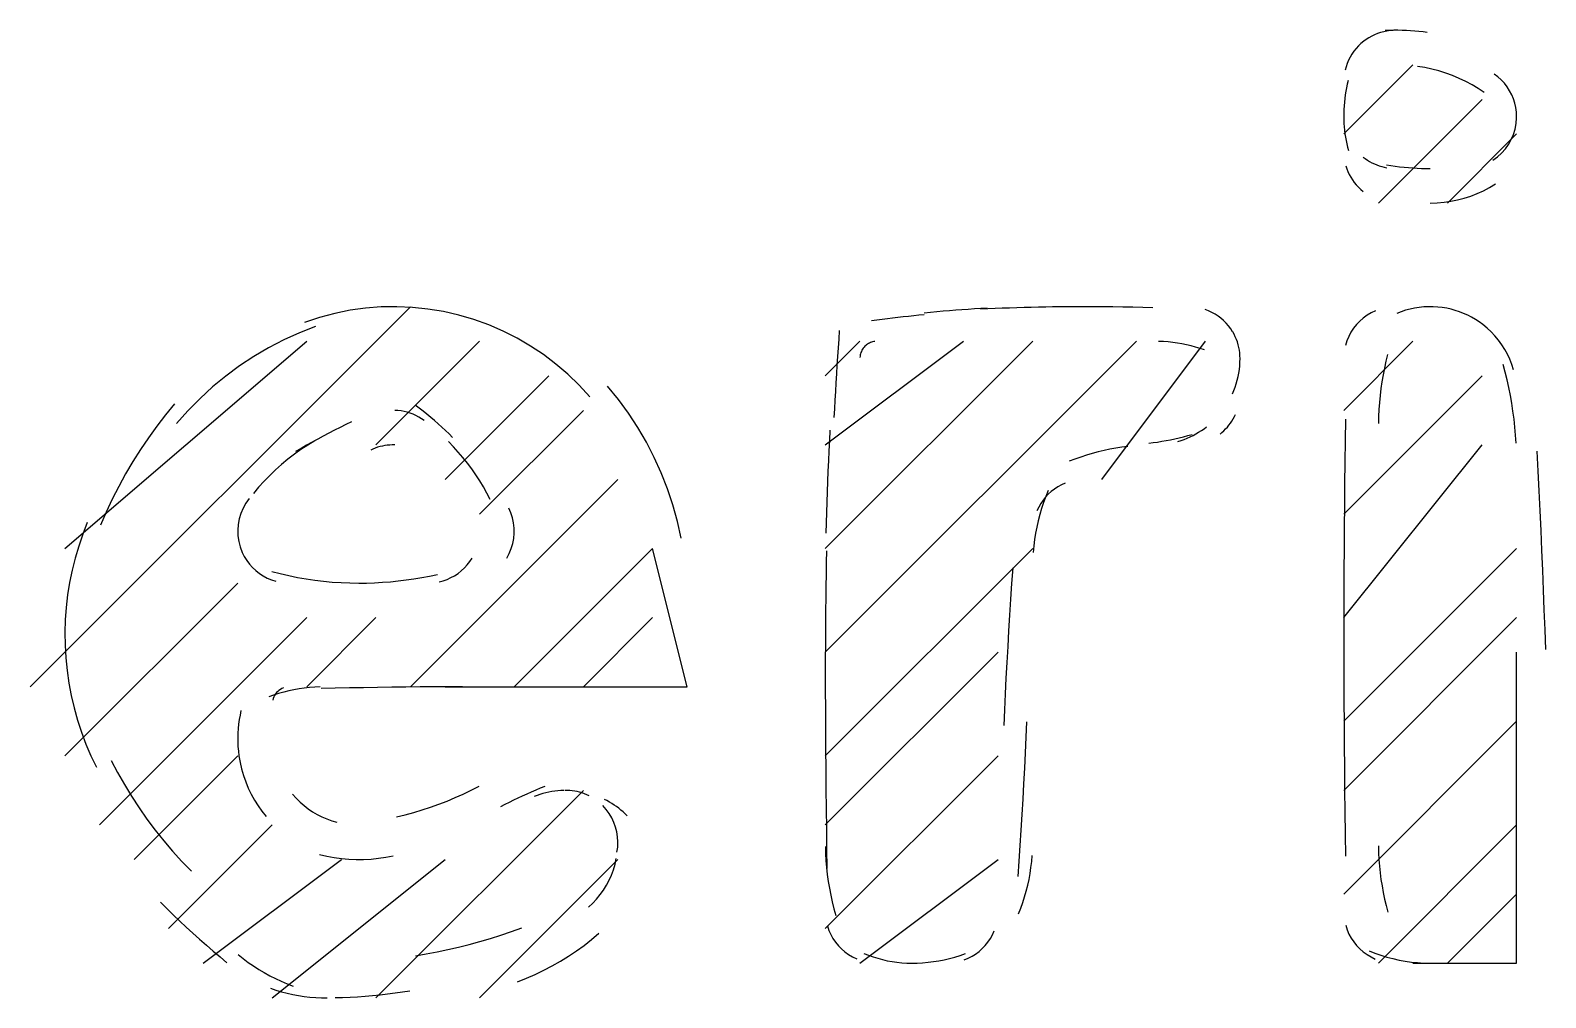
# Model space of a CAD drawing. Header units: millimetres. Extents: x 43 to 1147, y -811 to -31.
# Drawn here: x 798.28 to 803.54, y -788.8 to -785.44 of the extents above; entities that cross this region are included whole.
import ezdxf

# ---------------------------------------------------------------- set-up
doc = ezdxf.new("R2010")
doc.units = ezdxf.units.MM
doc.layers.add('EDITED_LINES', color=4, linetype='Continuous')

msp = doc.modelspace()

# ---------------------------------------------------------------- linework, layer by layer
at = {"layer": 'EDITED_LINES'}
for p, q in [((802.9181, -785.4716), (802.9091, -785.4781)), ((802.9275, -785.4656), (802.9181, -785.4716)), ((802.9372, -785.4602), (802.9275, -785.4656)), ((802.9472, -785.4554), (802.9372, -785.4602)), ((802.9574, -785.4512), (802.9472, -785.4554)), ((802.9679, -785.4477), (802.9574, -785.4512)), ((802.9786, -785.4448), (802.9679, -785.4477)), ((802.9895, -785.4426), (802.9786, -785.4448)), ((802.9987, -785.4403), (802.9841, -785.4408)), ((803.0005, -785.441), (802.9895, -785.4426)), ((803.0133, -785.44), (802.9987, -785.4403)), ((803.0117, -785.4402), (803.0005, -785.441)), ((803.028, -785.44), (803.0133, -785.44)), ((803.0426, -785.4403), (803.028, -785.44)), ((803.0572, -785.4409), (803.0426, -785.4403)), ((803.0718, -785.4417), (803.0572, -785.4409)), ((803.0864, -785.4428), (803.0718, -785.4417)), ((803.101, -785.4442), (803.0864, -785.4428)), ((803.1155, -785.4458), (803.101, -785.4442)), ((803.1301, -785.4478), (803.1155, -785.4458)), ((802.8685, -785.5227), (802.8623, -785.5331)), ((802.8754, -785.5128), (802.8685, -785.5227)), ((802.8829, -785.5033), (802.8754, -785.5128)), ((802.891, -785.4944), (802.8829, -785.5033)), ((802.8998, -785.486), (802.891, -785.4944)), ((802.9091, -785.4781), (802.8998, -785.486)), ((802.84, -785.8), (803.08, -785.56)), ((802.8481, -785.5664), (802.8448, -785.5782)), ((802.8521, -785.555), (802.8481, -785.5664)), ((802.8569, -785.5438), (802.8521, -785.555)), ((802.8623, -785.5331), (802.8569, -785.5438)), ((803.1211, -785.5695), (803.0962, -785.5654)), ((803.1457, -785.5748), (803.1211, -785.5695)), ((803.1699, -785.5812), (803.1457, -785.5748)), ((802.852, -785.627), (802.8495, -785.6394)), ((802.8547, -785.6146), (802.852, -785.627)), ((803.1939, -785.5887), (803.1699, -785.5812)), ((803.2174, -785.5974), (803.1939, -785.5887)), ((803.2405, -785.6071), (803.2174, -785.5974)), ((803.2632, -785.6179), (803.2405, -785.6071)), ((803.2853, -785.6297), (803.2632, -785.6179)), ((803.3069, -785.6425), (803.2853, -785.6297)), ((803.3754, -785.6018), (803.3627, -785.5922)), ((803.387, -785.6125), (803.3754, -785.6018)), ((803.3977, -785.6241), (803.387, -785.6125)), ((803.4073, -785.6365), (803.3977, -785.6241)), ((802.8437, -785.6769), (802.8424, -785.6894)), ((802.8453, -785.6643), (802.8437, -785.6769)), ((802.8473, -785.6518), (802.8453, -785.6643)), ((802.8495, -785.6394), (802.8473, -785.6518)), ((802.96, -786.04), (803.32, -785.68)), ((803.3279, -785.6564), (803.3069, -785.6425)), ((803.4157, -785.6497), (803.4073, -785.6365)), ((803.423, -785.6636), (803.4157, -785.6497)), ((803.429, -785.678), (803.423, -785.6636)), ((803.4338, -785.693), (803.429, -785.678)), ((802.8402, -785.7273), (802.84, -785.74)), ((802.8406, -785.7147), (802.8402, -785.7273)), ((802.8414, -785.702), (802.8406, -785.7147)), ((802.8424, -785.6894), (802.8414, -785.702)), ((803.4372, -785.7085), (803.4338, -785.693)), ((803.4393, -785.7243), (803.4372, -785.7085)), ((803.44, -785.7442), (803.4393, -785.7243)), ((802.84, -785.74), (802.8402, -785.7519)), ((802.8402, -785.7519), (802.8407, -785.7637)), ((802.8407, -785.7637), (802.8415, -785.7756)), ((802.8415, -785.7756), (802.8427, -785.7874)), ((802.8427, -785.7874), (802.8442, -785.7991)), ((803.4292, -785.8015), (803.4348, -785.783)), ((803.4348, -785.783), (803.4384, -785.7638)), ((803.4384, -785.7638), (803.44, -785.7442)), ((802.8442, -785.7991), (802.8461, -785.8108)), ((802.8461, -785.8108), (802.8482, -785.8225)), ((802.8482, -785.8225), (802.8507, -785.8341)), ((802.8507, -785.8341), (802.8535, -785.8456)), ((803.2, -786.04), (803.44, -785.8)), ((803.4009, -785.852), (803.4122, -785.8362)), ((803.4122, -785.8362), (803.4216, -785.8193)), ((803.4216, -785.8193), (803.4292, -785.8015)), ((802.8535, -785.8456), (802.8567, -785.8571)), ((802.9072, -785.8802), (802.9145, -785.8858)), ((802.9145, -785.8858), (802.922, -785.891)), ((802.922, -785.891), (802.9298, -785.8958)), ((803.3573, -785.8914), (803.3734, -785.8798)), ((803.3734, -785.8798), (803.388, -785.8666)), ((803.388, -785.8666), (803.4009, -785.852)), ((802.8471, -785.9102), (802.8505, -785.9207)), ((802.8505, -785.9207), (802.8545, -785.9309)), ((802.8545, -785.9309), (802.8592, -785.9409)), ((802.8592, -785.9409), (802.8644, -785.9505)), ((802.9298, -785.8958), (802.9378, -785.9002)), ((802.9378, -785.9002), (802.9461, -785.9041)), ((802.9461, -785.9041), (802.9545, -785.9077)), ((802.9545, -785.9077), (802.9631, -785.9108)), ((802.9631, -785.9108), (802.9718, -785.9134)), ((802.9718, -785.9134), (802.9807, -785.9157)), ((802.9807, -785.9157), (802.9897, -785.9174)), ((802.9889, -785.9072), (803.0039, -785.9097)), ((803.0039, -785.9097), (803.0189, -785.9118)), ((803.0189, -785.9118), (803.034, -785.9138)), ((803.034, -785.9138), (803.0491, -785.9154)), ((803.0491, -785.9154), (803.0642, -785.9168)), ((803.0642, -785.9168), (803.0793, -785.918)), ((803.0793, -785.918), (803.0944, -785.9189)), ((803.0944, -785.9189), (803.1096, -785.9195)), ((803.1096, -785.9195), (803.1248, -785.9199)), ((803.1248, -785.9199), (803.14, -785.92)), ((802.8644, -785.9505), (802.8702, -785.9598)), ((802.8702, -785.9598), (802.8766, -785.9688)), ((802.8766, -785.9688), (802.8834, -785.9773)), ((802.8834, -785.9773), (802.8908, -785.9854)), ((802.8908, -785.9854), (802.8988, -785.9931)), ((802.8988, -785.9931), (802.9072, -786.0002)), ((803.3033, -786.0069), (803.3251, -785.997)), ((803.3251, -785.997), (803.3463, -785.9858)), ((803.3463, -785.9858), (803.3669, -785.9734)), ((803.14, -786.04), (803.164, -786.0393)), ((803.164, -786.0393), (803.188, -786.0372)), ((803.188, -786.0372), (803.2117, -786.0338)), ((803.2117, -786.0338), (803.2351, -786.0291)), ((803.2351, -786.0291), (803.2583, -786.023)), ((803.2583, -786.023), (803.281, -786.0156)), ((803.281, -786.0156), (803.3033, -786.0069)), ((798.28, -787.72), (799.6, -786.4)), ((799.3901, -786.4126), (799.3367, -786.4232)), ((799.4439, -786.4051), (799.3901, -786.4126)), ((799.498, -786.401), (799.4439, -786.4051)), ((799.5522, -786.4001), (799.498, -786.401)), ((799.6065, -786.4025), (799.5522, -786.4001)), ((799.6606, -786.4081), (799.6065, -786.4025)), ((799.7144, -786.4171), (799.6606, -786.4081)), ((799.7678, -786.4293), (799.7144, -786.4171)), ((801.405, -786.4197), (801.3832, -786.4219)), ((801.4269, -786.4177), (801.405, -786.4197)), ((801.4488, -786.4158), (801.4269, -786.4177)), ((801.4707, -786.414), (801.4488, -786.4158)), ((801.4926, -786.4123), (801.4707, -786.414)), ((801.5145, -786.4107), (801.4926, -786.4123)), ((801.5364, -786.4092), (801.5145, -786.4107)), ((801.5583, -786.4079), (801.5364, -786.4092)), ((801.5802, -786.4066), (801.5583, -786.4079)), ((801.6041, -786.4077), (801.5789, -786.4089)), ((801.6022, -786.4055), (801.5802, -786.4066)), ((801.6292, -786.4066), (801.6041, -786.4077)), ((801.6544, -786.4056), (801.6292, -786.4066)), ((801.6796, -786.4046), (801.6544, -786.4056)), ((801.7048, -786.4038), (801.6796, -786.4046)), ((801.73, -786.403), (801.7048, -786.4038)), ((801.7552, -786.4023), (801.73, -786.403)), ((801.7804, -786.4017), (801.7552, -786.4023)), ((801.8056, -786.4012), (801.7804, -786.4017)), ((801.8307, -786.4008), (801.8056, -786.4012)), ((801.8637, -786.4004), (801.8289, -786.4009)), ((801.8985, -786.4001), (801.8637, -786.4004)), ((801.9334, -786.4), (801.8985, -786.4001)), ((801.9682, -786.4001), (801.9334, -786.4)), ((802.003, -786.4003), (801.9682, -786.4001)), ((802.0378, -786.4007), (802.003, -786.4003)), ((802.0726, -786.4012), (802.0378, -786.4007)), ((802.1074, -786.4019), (802.0726, -786.4012)), ((802.1422, -786.4028), (802.1074, -786.4019)), ((802.177, -786.4038), (802.1422, -786.4028)), ((802.3707, -786.4145), (802.3589, -786.41)), ((802.3821, -786.4198), (802.3707, -786.4145)), ((802.393, -786.4259), (802.3821, -786.4198)), ((802.9354, -786.4211), (802.9211, -786.4296)), ((802.9506, -786.4139), (802.9354, -786.4211)), ((803.0395, -786.4173), (803.0244, -786.4232)), ((803.0548, -786.4123), (803.0395, -786.4173)), ((803.0704, -786.4082), (803.0548, -786.4123)), ((803.0861, -786.4049), (803.0704, -786.4082)), ((803.1019, -786.4024), (803.0861, -786.4049)), ((803.1179, -786.4008), (803.1019, -786.4024)), ((803.1339, -786.4001), (803.1179, -786.4008)), ((803.15, -786.4002), (803.1339, -786.4001)), ((803.1661, -786.4012), (803.15, -786.4002)), ((803.1821, -786.403), (803.1661, -786.4012)), ((803.1974, -786.4056), (803.1821, -786.403)), ((803.2124, -786.4089), (803.1974, -786.4056)), ((803.2273, -786.413), (803.2124, -786.4089)), ((803.2418, -786.4179), (803.2273, -786.413)), ((803.2561, -786.4235), (803.2418, -786.4179)), ((799.2698, -786.4688), (799.2143, -786.4907)), ((799.284, -786.4372), (799.232, -786.4543)), ((799.3367, -786.4232), (799.284, -786.4372)), ((799.8202, -786.4447), (799.7678, -786.4293)), ((799.8714, -786.4633), (799.8202, -786.4447)), ((799.9213, -786.4848), (799.8714, -786.4633)), ((801.2189, -786.4468), (801.2007, -786.4492)), ((801.2372, -786.4444), (801.2189, -786.4468)), ((801.2555, -786.4421), (801.2372, -786.4444)), ((801.2737, -786.4399), (801.2555, -786.4421)), ((801.292, -786.4377), (801.2737, -786.4399)), ((801.3103, -786.4356), (801.292, -786.4377)), ((801.3286, -786.4336), (801.3103, -786.4356)), ((801.3469, -786.4316), (801.3286, -786.4336)), ((801.3652, -786.4297), (801.3469, -786.4316)), ((801.3835, -786.4278), (801.3652, -786.4297)), ((802.4034, -786.4327), (802.393, -786.4259)), ((802.4134, -786.4402), (802.4034, -786.4327)), ((802.4228, -786.4484), (802.4134, -786.4402)), ((802.4316, -786.4572), (802.4228, -786.4484)), ((802.4398, -786.4667), (802.4316, -786.4572)), ((802.4474, -786.4767), (802.4398, -786.4667)), ((802.8839, -786.4622), (802.8737, -786.4751)), ((802.8952, -786.4502), (802.8839, -786.4622)), ((802.9076, -786.4393), (802.8952, -786.4502)), ((802.9211, -786.4296), (802.9076, -786.4393)), ((803.2702, -786.4298), (803.2561, -786.4235)), ((803.2838, -786.4368), (803.2702, -786.4298)), ((803.2971, -786.4445), (803.2838, -786.4368)), ((803.3101, -786.4529), (803.2971, -786.4445)), ((803.3226, -786.462), (803.3101, -786.4529)), ((803.3376, -786.4743), (803.3226, -786.462)), ((798.4, -787.24), (799.24, -786.52)), ((799.16, -786.5155), (799.1073, -786.5429)), ((799.2143, -786.4907), (799.16, -786.5155)), ((799.48, -786.88), (799.84, -786.52)), ((799.9697, -786.5092), (799.9213, -786.4848)), ((800.0165, -786.5365), (799.9697, -786.5092)), ((801.04, -787.6), (802.12, -786.52)), ((801.04, -787.24), (801.76, -786.52)), ((801.04, -786.88), (801.52, -786.52)), ((801.04, -786.64), (801.16, -786.52)), ((801.0866, -786.5125), (801.0845, -786.5428)), ((801.0886, -786.4822), (801.0866, -786.5125)), ((801.1934, -786.5262), (801.1899, -786.5281)), ((801.1969, -786.5246), (801.1934, -786.5262)), ((801.2006, -786.5232), (801.1969, -786.5246)), ((801.2043, -786.5221), (801.2006, -786.5232)), ((801.2081, -786.5212), (801.2043, -786.5221)), ((801.212, -786.5206), (801.2081, -786.5212)), ((802, -787), (802.36, -786.52)), ((802.2136, -786.521), (802.1973, -786.5203)), ((802.2299, -786.5223), (802.2136, -786.521)), ((802.2461, -786.5241), (802.2299, -786.5223)), ((802.2622, -786.5263), (802.2461, -786.5241)), ((802.2782, -786.529), (802.2622, -786.5263)), ((802.4542, -786.4872), (802.4474, -786.4767)), ((802.4591, -786.4958), (802.4543, -786.4872)), ((802.4634, -786.5045), (802.4591, -786.4958)), ((802.4672, -786.5135), (802.4634, -786.5045)), ((802.4706, -786.5226), (802.4672, -786.5135)), ((802.4734, -786.5319), (802.4706, -786.5226)), ((802.84, -786.76), (803.08, -786.52)), ((802.8506, -786.5191), (802.8456, -786.5352)), ((802.857, -786.5037), (802.8506, -786.5191)), ((802.8647, -786.489), (802.857, -786.5037)), ((802.8737, -786.4751), (802.8647, -786.489)), ((803.3517, -786.4875), (803.3376, -786.4743)), ((803.3649, -786.5016), (803.3517, -786.4875)), ((803.3772, -786.5164), (803.3649, -786.5016)), ((803.3885, -786.532), (803.3772, -786.5164)), ((799.0561, -786.5731), (799.0066, -786.6058)), ((799.1073, -786.5429), (799.0561, -786.5731)), ((800.0616, -786.5665), (800.0165, -786.5365)), ((800.1048, -786.5993), (800.0616, -786.5665)), ((801.0826, -786.5731), (801.0806, -786.6033)), ((801.0845, -786.5428), (801.0826, -786.5731)), ((801.1606, -786.5716), (801.1601, -786.5759)), ((801.1613, -786.5674), (801.1606, -786.5716)), ((801.1624, -786.5632), (801.1613, -786.5674)), ((801.1637, -786.5591), (801.1624, -786.5632)), ((801.1654, -786.5552), (801.1637, -786.5591)), ((801.1673, -786.5514), (801.1654, -786.5552)), ((801.1695, -786.5477), (801.1673, -786.5514)), ((801.1719, -786.5441), (801.1695, -786.5477)), ((801.1746, -786.5408), (801.1719, -786.5441)), ((801.1776, -786.5376), (801.1746, -786.5408)), ((801.1804, -786.5349), (801.1776, -786.5376)), ((801.1834, -786.5324), (801.1804, -786.5349)), ((801.1866, -786.5301), (801.1834, -786.5324)), ((801.1899, -786.5281), (801.1866, -786.5301)), ((802.2942, -786.5322), (802.2782, -786.529)), ((802.31, -786.5359), (802.2942, -786.5322)), ((802.3257, -786.5401), (802.31, -786.5359)), ((802.3413, -786.5447), (802.3257, -786.5401)), ((802.3568, -786.5498), (802.3413, -786.5447)), ((802.4758, -786.5413), (802.4734, -786.5319)), ((802.4776, -786.5509), (802.4758, -786.5413)), ((802.4789, -786.5605), (802.4776, -786.5509)), ((802.4797, -786.5702), (802.4789, -786.5605)), ((802.48, -786.58), (802.4797, -786.5702)), ((802.9921, -786.566), (802.9864, -786.5895)), ((803.3987, -786.5482), (803.3885, -786.532)), ((803.4079, -786.5651), (803.3987, -786.5482)), ((803.416, -786.5826), (803.4079, -786.5651)), ((799.0066, -786.6058), (798.9589, -786.6411)), ((800.146, -786.6346), (800.1048, -786.5993)), ((801.0806, -786.6033), (801.0788, -786.6337)), ((802.4733, -786.643), (802.4757, -786.6306)), ((802.4757, -786.6306), (802.4776, -786.618)), ((802.4776, -786.618), (802.4789, -786.6054)), ((802.4789, -786.6054), (802.4797, -786.5927)), ((802.4797, -786.5927), (802.48, -786.58)), ((802.9812, -786.6131), (802.9765, -786.6369)), ((802.9864, -786.5895), (802.9812, -786.6131)), ((803.4005, -786.627), (803.3933, -786.6002)), ((803.4071, -786.654), (803.4005, -786.627)), ((803.423, -786.6006), (803.416, -786.5826)), ((803.4288, -786.6191), (803.423, -786.6006)), ((798.913, -786.6788), (798.8691, -786.7189)), ((798.9589, -786.6411), (798.913, -786.6788)), ((799.72, -787), (800.08, -786.64)), ((800.1852, -786.6725), (800.146, -786.6346)), ((800.2221, -786.7128), (800.1852, -786.6725)), ((800.3216, -786.7223), (800.284, -786.6763)), ((801.0769, -786.664), (801.0751, -786.6943)), ((801.0788, -786.6337), (801.0769, -786.664)), ((802.4585, -786.6915), (802.463, -786.6796)), ((802.463, -786.6796), (802.4669, -786.6675)), ((802.4669, -786.6675), (802.4704, -786.6553)), ((802.4704, -786.6553), (802.4733, -786.643)), ((802.84, -787.12), (803.32, -786.64)), ((802.9725, -786.6607), (802.969, -786.6846)), ((802.9765, -786.6369), (802.9725, -786.6607)), ((803.4131, -786.681), (803.4071, -786.654)), ((803.4185, -786.7082), (803.4131, -786.681)), ((798.7804, -786.737), (798.749, -786.7755)), ((798.8691, -786.7189), (798.8273, -786.7613)), ((800.3567, -786.7702), (800.3216, -786.7223)), ((801.0734, -786.7246), (801.0717, -786.7549)), ((801.0751, -786.6943), (801.0734, -786.7246)), ((802.4536, -786.7032), (802.4585, -786.6915)), ((802.9637, -786.7327), (802.9619, -786.7568)), ((802.9661, -786.7086), (802.9637, -786.7327)), ((802.969, -786.6846), (802.9661, -786.7086)), ((803.4233, -786.7355), (803.4185, -786.7082)), ((803.4275, -786.763), (803.4233, -786.7355)), ((798.749, -786.7755), (798.7188, -786.8149)), ((798.8273, -786.7613), (798.7877, -786.806)), ((799.5562, -786.7607), (799.5453, -786.7601)), ((799.5671, -786.7621), (799.5562, -786.7607)), ((799.5778, -786.764), (799.5671, -786.7621)), ((799.5883, -786.7666), (799.5778, -786.764)), ((799.5987, -786.7699), (799.5883, -786.7666)), ((799.6089, -786.7737), (799.5987, -786.7699)), ((799.6188, -786.7782), (799.6089, -786.7737)), ((799.63, -786.7525), (799.6163, -786.7422)), ((799.6284, -786.7832), (799.6188, -786.7782)), ((799.6378, -786.7889), (799.6284, -786.7832)), ((799.6436, -786.763), (799.63, -786.7525)), ((799.6468, -786.7951), (799.6378, -786.7889)), ((799.657, -786.7737), (799.6436, -786.763)), ((799.6702, -786.7845), (799.657, -786.7737)), ((799.6833, -786.7956), (799.6702, -786.7845)), ((799.84, -787.12), (800.2, -786.76)), ((800.3891, -786.8197), (800.3567, -786.7702)), ((801.0717, -786.7549), (801.07, -786.7852)), ((802.4516, -786.7971), (802.4561, -786.7896)), ((802.4561, -786.7896), (802.4603, -786.7819)), ((802.4603, -786.7819), (802.4641, -786.7739)), ((802.9607, -786.7809), (802.9601, -786.8051)), ((802.9619, -786.7568), (802.9607, -786.7809)), ((803.4311, -786.7904), (803.4275, -786.763)), ((798.7188, -786.8149), (798.6899, -786.8552)), ((799.3166, -786.8393), (799.2971, -786.8496)), ((799.3362, -786.8292), (799.3166, -786.8393)), ((799.3559, -786.8192), (799.3362, -786.8292)), ((799.3757, -786.8094), (799.3559, -786.8192)), ((799.3955, -786.7997), (799.3757, -786.8094)), ((799.6962, -786.8068), (799.6833, -786.7956)), ((799.7089, -786.8183), (799.6962, -786.8068)), ((799.7214, -786.83), (799.7089, -786.8183)), ((799.7338, -786.8418), (799.7214, -786.83)), ((799.746, -786.8538), (799.7338, -786.8418)), ((800.419, -786.8708), (800.3891, -786.8197)), ((801.0559, -786.8287), (801.054, -786.8644)), ((802.3166, -786.8471), (802.3265, -786.8418)), ((802.3265, -786.8418), (802.3362, -786.8362)), ((802.3362, -786.8362), (802.3456, -786.8302)), ((802.3456, -786.8302), (802.3549, -786.8238)), ((802.3549, -786.8238), (802.364, -786.817)), ((802.4103, -786.8422), (802.4172, -786.8366)), ((802.4172, -786.8366), (802.4237, -786.8308)), ((802.4237, -786.8308), (802.4299, -786.8246)), ((802.4299, -786.8246), (802.4358, -786.8181)), ((802.4358, -786.8181), (802.4414, -786.8113)), ((802.4414, -786.8113), (802.4467, -786.8043)), ((802.4467, -786.8043), (802.4516, -786.7971)), ((802.8455, -786.7906), (802.8444, -786.8656)), ((803.4341, -786.818), (803.4311, -786.7904)), ((803.4365, -786.8457), (803.4341, -786.818)), ((798.6899, -786.8552), (798.6623, -786.8963)), ((799.2198, -786.8922), (799.2007, -786.9032)), ((799.2432, -786.8806), (799.2197, -786.8961)), ((799.239, -786.8813), (799.2198, -786.8922)), ((799.2583, -786.8706), (799.239, -786.8813)), ((799.2674, -786.866), (799.2432, -786.8806)), ((799.2777, -786.86), (799.2583, -786.8706)), ((799.2971, -786.8496), (799.2777, -786.86)), ((799.4697, -786.8943), (799.4618, -786.8978)), ((799.4777, -786.8911), (799.4697, -786.8943)), ((799.4858, -786.8883), (799.4777, -786.8911)), ((799.4941, -786.8859), (799.4858, -786.8883)), ((799.5025, -786.8839), (799.4941, -786.8859)), ((799.5109, -786.8823), (799.5025, -786.8839)), ((799.5194, -786.8812), (799.5109, -786.8823)), ((799.528, -786.8804), (799.5194, -786.8812)), ((799.5366, -786.88), (799.528, -786.8804)), ((799.5453, -786.8801), (799.5366, -786.88)), ((799.7489, -786.8863), (799.7315, -786.8684)), ((799.7657, -786.9048), (799.7489, -786.8863)), ((800.4461, -786.9233), (800.419, -786.8708)), ((801.054, -786.8644), (801.0523, -786.9002)), ((802.0283, -786.8948), (802.0077, -786.8992)), ((802.0491, -786.891), (802.0283, -786.8948)), ((802.0699, -786.8878), (802.0491, -786.891)), ((802.0908, -786.8851), (802.0699, -786.8878)), ((802.1629, -786.8741), (802.1781, -786.8722)), ((802.1781, -786.8722), (802.1933, -786.87)), ((802.1933, -786.87), (802.2085, -786.8676)), ((802.2085, -786.8676), (802.2236, -786.865)), ((802.2236, -786.865), (802.2387, -786.8621)), ((802.2387, -786.8621), (802.2537, -786.8589)), ((802.2537, -786.8589), (802.2687, -786.8555)), ((802.2644, -786.8679), (802.2752, -786.8645)), ((802.2687, -786.8555), (802.2836, -786.8518)), ((802.2752, -786.8645), (802.2858, -786.8608)), ((802.2836, -786.8518), (802.2984, -786.8478)), ((802.2858, -786.8608), (802.2962, -786.8566)), ((802.2962, -786.8566), (802.3065, -786.8521)), ((802.2984, -786.8478), (802.3132, -786.8436)), ((802.3065, -786.8521), (802.3166, -786.8471)), ((802.84, -787.48), (803.32, -786.88)), ((802.8444, -786.8656), (802.8435, -786.9405)), ((803.4382, -786.8734), (803.4365, -786.8457)), ((798.6359, -786.9382), (798.6108, -786.9809)), ((798.6623, -786.8963), (798.6359, -786.9382)), ((799.1743, -786.9296), (799.1526, -786.9475)), ((799.1967, -786.9125), (799.1743, -786.9296)), ((799.2197, -786.8961), (799.1967, -786.9125)), ((799.7818, -786.9238), (799.7657, -786.9048)), ((799.7974, -786.9432), (799.7818, -786.9238)), ((799.8123, -786.9632), (799.7974, -786.9432)), ((800.4704, -786.9771), (800.4461, -786.9233)), ((801.0506, -786.9359), (801.0491, -786.9717)), ((801.0523, -786.9002), (801.0506, -786.9359)), ((801.9068, -786.9294), (801.8871, -786.937)), ((801.9267, -786.9222), (801.9068, -786.9294)), ((801.9467, -786.9157), (801.9267, -786.9222)), ((801.9669, -786.9096), (801.9467, -786.9157)), ((801.9872, -786.9042), (801.9669, -786.9096)), ((802.0077, -786.8992), (801.9872, -786.9042)), ((802.8435, -786.9405), (802.8427, -787.0154)), ((803.5149, -786.9712), (803.5114, -786.9023)), ((798.6108, -786.9809), (798.587, -787.0244)), ((799.1112, -786.9857), (799.0915, -787.0059)), ((799.1315, -786.9662), (799.1112, -786.9857)), ((799.1526, -786.9475), (799.1315, -786.9662)), ((799.6, -787.72), (800.32, -787)), ((799.8265, -786.9836), (799.8123, -786.9632)), ((799.8401, -787.0045), (799.8265, -786.9836)), ((800.492, -787.0322), (800.4704, -786.9771)), ((801.0491, -786.9717), (801.0477, -787.0074)), ((803.5184, -787.0401), (803.5149, -786.9712)), ((798.587, -787.0244), (798.5645, -787.0686)), ((799.0725, -787.0268), (799.0543, -787.0485)), ((799.0915, -787.0059), (799.0725, -787.0268)), ((799.8531, -787.0258), (799.8401, -787.0045)), ((799.8653, -787.0475), (799.8531, -787.0258)), ((799.8769, -787.0696), (799.8653, -787.0475)), ((800.5107, -787.0883), (800.492, -787.0322)), ((801.0464, -787.0432), (801.0452, -787.079)), ((801.0477, -787.0074), (801.0464, -787.0432)), ((801.8141, -787.0513), (801.8046, -787.0614)), ((801.8139, -787.0388), (801.8054, -787.0593)), ((801.8245, -787.042), (801.8141, -787.0513)), ((801.8355, -787.0334), (801.8245, -787.042)), ((801.8472, -787.0258), (801.8355, -787.0334)), ((801.8595, -787.019), (801.8472, -787.0258)), ((801.8724, -787.0132), (801.8595, -787.019)), ((802.8427, -787.0154), (802.842, -787.0904)), ((803.5217, -787.1089), (803.5184, -787.0401)), ((798.5645, -787.0686), (798.5434, -787.1135)), ((799.0186, -787.1003), (799.0108, -787.1184)), ((799.0284, -787.0829), (799.0186, -787.1003)), ((799.0402, -787.0666), (799.0284, -787.0829)), ((799.9482, -787.1161), (799.9408, -787.0992)), ((800.5264, -787.1455), (800.5107, -787.0883)), ((801.0452, -787.079), (801.0442, -787.1147)), ((801.7808, -787.096), (801.7747, -787.1088)), ((801.7879, -787.0838), (801.7808, -787.096)), ((801.7907, -787.1011), (801.7843, -787.1223)), ((801.7958, -787.0723), (801.7879, -787.0838)), ((801.7977, -787.0801), (801.7907, -787.1011)), ((801.8046, -787.0614), (801.7958, -787.0723)), ((801.8054, -787.0593), (801.7977, -787.0801)), ((802.842, -787.0904), (802.8414, -787.1653)), ((798.4779, -787.149), (798.462, -787.1898)), ((798.5434, -787.1135), (798.5237, -787.1591)), ((799.0015, -787.1565), (799, -787.176)), ((799.0051, -787.1372), (799.0015, -787.1565)), ((799.0108, -787.1184), (799.0051, -787.1372)), ((799.9538, -787.1334), (799.9482, -787.1161)), ((799.9576, -787.1511), (799.9538, -787.1334)), ((799.9596, -787.1691), (799.9576, -787.1511)), ((800.5392, -787.2036), (800.5264, -787.1455)), ((801.0432, -787.1505), (801.0424, -787.1863)), ((801.0442, -787.1147), (801.0432, -787.1505)), ((801.7787, -787.1438), (801.7739, -787.1654)), ((801.7843, -787.1223), (801.7787, -787.1438)), ((803.5248, -787.1778), (803.5217, -787.1089)), ((798.462, -787.1898), (798.4479, -787.2312)), ((799, -787.176), (799.0007, -787.1957)), ((799.0007, -787.1957), (799.0035, -787.2152)), ((799.9548, -787.2227), (799.9582, -787.205)), ((799.9582, -787.205), (799.9598, -787.1871)), ((799.9598, -787.1871), (799.9596, -787.1691)), ((801.7663, -787.209), (801.7636, -787.231)), ((801.7697, -787.1871), (801.7663, -787.209)), ((801.7739, -787.1654), (801.7697, -787.1871)), ((802.8414, -787.1653), (802.8409, -787.2402)), ((803.5279, -787.2467), (803.5248, -787.1778)), ((798.4479, -787.2312), (798.4355, -787.273)), ((799.0035, -787.2152), (799.0084, -787.2345)), ((799.0084, -787.2345), (799.0156, -787.2534)), ((799.0156, -787.2534), (799.0228, -787.2677)), ((799.934, -787.2732), (799.9427, -787.2569)), ((799.9427, -787.2569), (799.9496, -787.2401)), ((799.9496, -787.2401), (799.9548, -787.2227)), ((799.96, -787.72), (800.44, -787.24)), ((800.56, -787.72), (800.44, -787.24)), ((801.04, -787.96), (801.76, -787.24)), ((801.0444, -787.2475), (801.0435, -787.2887)), ((801.7636, -787.231), (801.7617, -787.2532)), ((802.84, -787.84), (803.44, -787.24)), ((802.8409, -787.2402), (802.8405, -787.3152)), ((803.5308, -787.3155), (803.5279, -787.2467)), ((798.425, -787.3154), (798.4163, -787.3581)), ((798.4355, -787.273), (798.425, -787.3154)), ((799.0228, -787.2677), (799.0312, -787.2813)), ((799.0312, -787.2813), (799.0407, -787.294)), ((799.0407, -787.294), (799.0513, -787.3058)), ((799.0513, -787.3058), (799.0628, -787.3166)), ((799.7763, -787.3173), (799.787, -787.3075)), ((799.787, -787.3075), (799.7968, -787.2969)), ((799.7968, -787.2969), (799.8059, -787.2854)), ((799.8059, -787.2854), (799.814, -787.2732)), ((801.0435, -787.2887), (801.0428, -787.33)), ((801.6909, -787.3066), (801.687, -787.3614)), ((802.8405, -787.3152), (802.8402, -787.3901)), ((803.5335, -787.3844), (803.5308, -787.3155)), ((798.4, -787.96), (799, -787.36)), ((798.4163, -787.3581), (798.4095, -787.4011)), ((799.0628, -787.3166), (799.0752, -787.3263)), ((799.0752, -787.3263), (799.0884, -787.335)), ((799.0884, -787.335), (799.1024, -787.3424)), ((799.1024, -787.3424), (799.1171, -787.3486)), ((799.1171, -787.3486), (799.1324, -787.3536)), ((799.1183, -787.3193), (799.1479, -787.327)), ((799.1479, -787.327), (799.1777, -787.3339)), ((799.1777, -787.3339), (799.2076, -787.34)), ((799.2076, -787.34), (799.2376, -787.3453)), ((799.2376, -787.3453), (799.2678, -787.3498)), ((799.2678, -787.3498), (799.2981, -787.3534)), ((799.2981, -787.3534), (799.3285, -787.3563)), ((799.3285, -787.3563), (799.3589, -787.3583)), ((799.3589, -787.3583), (799.3894, -787.3596)), ((799.3894, -787.3596), (799.42, -787.36)), ((799.42, -787.36), (799.4475, -787.3597)), ((799.4475, -787.3597), (799.4751, -787.3588)), ((799.4751, -787.3588), (799.5025, -787.3573)), ((799.5025, -787.3573), (799.53, -787.3552)), ((799.53, -787.3552), (799.5574, -787.3525)), ((799.5574, -787.3525), (799.5847, -787.3492)), ((799.5847, -787.3492), (799.6119, -787.3453)), ((799.6119, -787.3453), (799.6391, -787.3408)), ((799.6391, -787.3408), (799.6662, -787.3357)), ((799.6662, -787.3357), (799.6931, -787.33)), ((799.699, -787.3557), (799.7132, -787.3519)), ((799.7132, -787.3519), (799.7269, -787.3471)), ((799.7269, -787.3471), (799.7402, -787.3411)), ((799.7402, -787.3411), (799.7528, -787.3342)), ((799.7528, -787.3342), (799.7649, -787.3262)), ((799.7649, -787.3262), (799.7763, -787.3173)), ((801.0428, -787.33), (801.0421, -787.3712)), ((801.687, -787.3614), (801.6834, -787.4161)), ((798.4095, -787.4011), (798.4045, -787.4445)), ((801.0416, -787.4125), (801.0411, -787.4537)), ((801.0421, -787.3712), (801.0416, -787.4125)), ((801.6834, -787.4161), (801.6799, -787.4709)), ((802.8402, -787.3901), (802.8401, -787.465)), ((803.5362, -787.4533), (803.5335, -787.3844)), ((798.4045, -787.4445), (798.4013, -787.488)), ((801.0411, -787.4537), (801.0407, -787.495)), ((801.6799, -787.4709), (801.6765, -787.5256)), ((802.8401, -787.465), (802.84, -787.54)), ((803.5387, -787.5222), (803.5362, -787.4533)), ((798.4013, -787.488), (798.4, -787.5317)), ((798.52, -788.2), (799.24, -787.48)), ((799.24, -787.72), (799.48, -787.48)), ((800.2, -787.72), (800.44, -787.48)), ((801.0407, -787.495), (801.0404, -787.5362)), ((801.6765, -787.5256), (801.6733, -787.5804)), ((802.84, -788.08), (803.44, -787.48)), ((803.541, -787.5911), (803.5387, -787.5222)), ((798.4, -787.5317), (798.4006, -787.5754)), ((798.4006, -787.5754), (798.4031, -787.6196)), ((801.0402, -787.5775), (801.04, -787.6187)), ((801.0404, -787.5362), (801.0402, -787.5775)), ((802.84, -787.54), (802.8401, -787.6168)), ((798.4031, -787.6196), (798.4075, -787.6636)), ((801.04, -788.2), (801.64, -787.6)), ((801.04, -787.6187), (801.04, -787.66)), ((801.6733, -787.5804), (801.6702, -787.6352)), ((802.8401, -787.6168), (802.8402, -787.6937)), ((803.44, -788.68), (803.44, -787.6)), ((798.4075, -787.6636), (798.4138, -787.7073)), ((801.04, -787.66), (801.04, -787.7291)), ((801.6702, -787.6352), (801.6673, -787.69)), ((798.4138, -787.7073), (798.422, -787.7506)), ((799.1389, -787.7363), (799.1349, -787.7405)), ((799.1433, -787.7325), (799.1389, -787.7363)), ((799.1481, -787.7292), (799.1433, -787.7325)), ((799.1532, -787.7263), (799.1481, -787.7292)), ((799.1586, -787.7239), (799.1532, -787.7263)), ((799.1774, -787.7341), (799.1597, -787.7385)), ((799.1952, -787.7303), (799.1774, -787.7341)), ((799.2132, -787.727), (799.1952, -787.7303)), ((799.2312, -787.7244), (799.2132, -787.727)), ((799.2494, -787.7224), (799.2312, -787.7244)), ((799.2676, -787.721), (799.2494, -787.7224)), ((799.2858, -787.7202), (799.2676, -787.721)), ((799.3389, -787.7252), (799.2899, -787.7264)), ((799.3879, -787.7241), (799.3389, -787.7252)), ((799.4369, -787.7232), (799.3879, -787.7241)), ((799.4859, -787.7223), (799.4369, -787.7232)), ((799.5349, -787.7216), (799.4859, -787.7223)), ((799.5839, -787.7211), (799.5349, -787.7216)), ((799.6329, -787.7206), (799.5839, -787.7211)), ((799.6819, -787.7203), (799.6329, -787.7206)), ((799.731, -787.7201), (799.6819, -787.7203)), ((799.72, -787.72), (800.56, -787.72)), ((799.78, -787.72), (799.731, -787.7201)), ((801.04, -787.7291), (801.0402, -787.7982)), ((801.6673, -787.69), (801.6645, -787.7447)), ((802.8402, -787.6937), (802.8405, -787.7706)), ((798.422, -787.7506), (798.432, -787.7935)), ((799.1248, -787.7492), (799.1076, -787.7554)), ((799.1233, -787.7605), (799.1216, -787.7662)), ((799.1255, -787.755), (799.1233, -787.7605)), ((799.1422, -787.7436), (799.1248, -787.7492)), ((799.1281, -787.7499), (799.1255, -787.755)), ((799.1313, -787.745), (799.1281, -787.7499)), ((799.1349, -787.7405), (799.1313, -787.745)), ((799.1597, -787.7385), (799.1422, -787.7436)), ((801.6645, -787.7447), (801.6619, -787.7996)), ((802.8405, -787.7706), (802.8409, -787.8475)), ((798.432, -787.7935), (798.4439, -787.8359)), ((798.4439, -787.8359), (798.4576, -787.8778)), ((799.0052, -787.8339), (799.003, -787.8495)), ((799.008, -787.8183), (799.0052, -787.8339)), ((799.0114, -787.8029), (799.008, -787.8183)), ((801.0402, -787.7982), (801.0405, -787.8674)), ((801.6619, -787.7996), (801.6594, -787.8544)), ((801.7378, -787.8952), (801.7402, -787.8414)), ((802.84, -788.44), (803.44, -787.84)), ((798.4576, -787.8778), (798.4731, -787.9191)), ((799.0004, -787.8808), (799, -787.8965)), ((799.0014, -787.8651), (799.0004, -787.8808)), ((799.003, -787.8495), (799.0014, -787.8651)), ((801.0405, -787.8674), (801.0409, -787.9365)), ((802.8409, -787.8475), (802.8414, -787.9243)), ((798.4731, -787.9191), (798.4904, -787.9598)), ((799, -787.8965), (799.0002, -787.9123)), ((799.0002, -787.9123), (799.0009, -787.928)), ((799.0009, -787.928), (799.0023, -787.9437)), ((799.0023, -787.9437), (799.0042, -787.9594)), ((801.0409, -787.9365), (801.0414, -788.0056)), ((801.7352, -787.949), (801.7378, -787.8952)), ((802.8414, -787.9243), (802.842, -788.0012)), ((798.4904, -787.9598), (798.5095, -787.9997)), ((798.561, -787.9761), (798.5832, -788.0183)), ((798.64, -788.32), (799, -787.96)), ((799.0042, -787.9594), (799.0082, -787.9826)), ((799.0082, -787.9826), (799.0135, -788.0055)), ((801.04, -788.56), (801.64, -787.96)), ((801.7325, -788.0028), (801.7352, -787.949)), ((798.5832, -788.0183), (798.6067, -788.0598)), ((799.0135, -788.0055), (799.02, -788.0281)), ((799.02, -788.0281), (799.0278, -788.0502)), ((799.0278, -788.0502), (799.0367, -788.0718)), ((801.0414, -788.0056), (801.0421, -788.0748)), ((801.7297, -788.0566), (801.7325, -788.0028)), ((802.842, -788.0012), (802.8427, -788.0781)), ((798.6067, -788.0598), (798.6315, -788.1005)), ((798.6315, -788.1005), (798.6575, -788.1404)), ((799.0367, -788.0718), (799.0469, -788.0929)), ((799.0469, -788.0929), (799.0583, -788.1134)), ((799.1907, -788.0936), (799.2032, -788.1074)), ((799.48, -788.8), (800.2, -788.08)), ((799.7551, -788.1052), (799.7831, -788.0926)), ((799.7831, -788.0926), (799.8106, -788.0792)), ((799.8106, -788.0792), (799.8379, -788.0651)), ((799.9881, -788.0996), (799.9728, -788.1068)), ((800.0035, -788.0926), (799.9881, -788.0996)), ((800.019, -788.0857), (800.0035, -788.0926)), ((800.0346, -788.079), (800.019, -788.0857)), ((800.0391, -788.0975), (800.0292, -788.1012)), ((800.0503, -788.0725), (800.0346, -788.079)), ((800.0491, -788.0941), (800.0391, -788.0975)), ((800.0592, -788.091), (800.0491, -788.0941)), ((800.066, -788.0661), (800.0503, -788.0725)), ((800.0695, -788.0884), (800.0592, -788.091)), ((800.0798, -788.0861), (800.0695, -788.0884)), ((800.0902, -788.0841), (800.0798, -788.0861)), ((800.1006, -788.0826), (800.0902, -788.0841)), ((800.1111, -788.0814), (800.1006, -788.0826)), ((800.1217, -788.0805), (800.1111, -788.0814)), ((800.1323, -788.0801), (800.1217, -788.0805)), ((800.1441, -788.0801), (800.1354, -788.0801)), ((800.1529, -788.0805), (800.1441, -788.0801)), ((800.1616, -788.0813), (800.1529, -788.0805)), ((800.1702, -788.0826), (800.1616, -788.0813)), ((800.1787, -788.0842), (800.1702, -788.0826)), ((800.1872, -788.0863), (800.1787, -788.0842)), ((800.1955, -788.0888), (800.1872, -788.0863)), ((800.2038, -788.0917), (800.1955, -788.0888)), ((800.2119, -788.095), (800.2038, -788.0917)), ((800.2198, -788.0987), (800.2119, -788.095)), ((801.0421, -788.0748), (801.0428, -788.1439)), ((801.7267, -788.1104), (801.7297, -788.0566)), ((802.8427, -788.0781), (802.8436, -788.1549)), ((798.6575, -788.1404), (798.6848, -788.1794)), ((799.0583, -788.1134), (799.0707, -788.1333)), ((799.0707, -788.1333), (799.0843, -788.1525)), ((799.0843, -788.1525), (799.0991, -788.171)), ((799.2032, -788.1074), (799.2163, -788.1204)), ((799.2163, -788.1204), (799.2303, -788.1325)), ((799.2303, -788.1325), (799.2449, -788.1436)), ((799.2449, -788.1436), (799.2602, -788.1539)), ((799.2602, -788.1539), (799.276, -788.1632)), ((799.5815, -788.1647), (799.6111, -788.1567)), ((799.6111, -788.1567), (799.6404, -788.148)), ((799.6404, -788.148), (799.6695, -788.1384)), ((799.6695, -788.1384), (799.6984, -788.1281)), ((799.6984, -788.1281), (799.7269, -788.1171)), ((799.7269, -788.1171), (799.7551, -788.1052)), ((799.9273, -788.1295), (799.9123, -788.1375)), ((799.9424, -788.1218), (799.9273, -788.1295)), ((799.9575, -788.1142), (799.9424, -788.1218)), ((799.9728, -788.1068), (799.9575, -788.1142)), ((800.2792, -788.146), (800.2672, -788.1328)), ((800.2817, -788.1156), (800.273, -788.1111)), ((800.2897, -788.1601), (800.2792, -788.146)), ((800.2903, -788.1204), (800.2817, -788.1156)), ((800.2986, -788.1254), (800.2903, -788.1204)), ((800.3068, -788.1307), (800.2986, -788.1254)), ((800.3149, -788.1363), (800.3068, -788.1307)), ((800.3227, -788.1421), (800.3149, -788.1363)), ((800.3303, -788.1482), (800.3227, -788.1421)), ((800.3378, -788.1545), (800.3303, -788.1482)), ((800.345, -788.161), (800.3378, -788.1545)), ((801.0428, -788.1439), (801.0437, -788.213)), ((801.7235, -788.1642), (801.7267, -788.1104)), ((802.8436, -788.1549), (802.8445, -788.2318)), ((798.6848, -788.1794), (798.7134, -788.2176)), ((798.76, -788.56), (799.12, -788.2)), ((799.276, -788.1632), (799.2925, -788.1716)), ((799.2925, -788.1716), (799.3094, -788.1789)), ((799.3094, -788.1789), (799.3268, -788.1852)), ((799.3268, -788.1852), (799.3447, -788.1904)), ((799.5517, -788.1719), (799.5815, -788.1647)), ((800.2987, -788.1752), (800.2897, -788.1601)), ((800.3062, -788.1909), (800.2987, -788.1752)), ((800.3121, -788.2073), (800.3062, -788.1909)), ((800.3164, -788.2242), (800.3121, -788.2073)), ((800.3521, -788.1678), (800.345, -788.161)), ((801.7203, -788.2179), (801.7235, -788.1642)), ((802.96, -788.68), (803.44, -788.2)), ((798.7134, -788.2176), (798.7431, -788.2548)), ((798.7431, -788.2548), (798.774, -788.2911)), ((800.319, -788.2415), (800.3164, -788.2242)), ((800.32, -788.259), (800.319, -788.2415)), ((800.3192, -788.2766), (800.32, -788.259)), ((801.0437, -788.213), (801.0447, -788.2821)), ((801.7169, -788.2717), (801.7203, -788.2179)), ((802.8445, -788.2318), (802.8456, -788.3087)), ((798.774, -788.2911), (798.8061, -788.3264)), ((799.2844, -788.3027), (799.3095, -788.3086)), ((799.3095, -788.3086), (799.3348, -788.3133)), ((799.3348, -788.3133), (799.3603, -788.3167)), ((799.4884, -788.3157), (799.5139, -788.3118)), ((799.5139, -788.3118), (799.5392, -788.3067)), ((800.3167, -788.2943), (800.3192, -788.2766)), ((801.0402, -788.2753), (801.0409, -788.2995)), ((801.0409, -788.2995), (801.0423, -788.3237)), ((801.0447, -788.2821), (801.0458, -788.3513)), ((801.7133, -788.3254), (801.7169, -788.2717)), ((801.7566, -788.327), (801.7584, -788.3062)), ((802.9601, -788.273), (802.9607, -788.2963)), ((802.9607, -788.2963), (802.9619, -788.3195)), ((798.8061, -788.3264), (798.8393, -788.3607)), ((798.88, -788.68), (799.36, -788.32)), ((799.12, -788.8), (799.72, -788.32)), ((799.3603, -788.3167), (799.3859, -788.3189)), ((799.3859, -788.3189), (799.4115, -788.32)), ((799.4115, -788.32), (799.4372, -788.3198)), ((799.4372, -788.3198), (799.4628, -788.3183)), ((799.4628, -788.3183), (799.4884, -788.3157)), ((799.84, -788.8), (800.32, -788.32)), ((800.2975, -788.3739), (800.3044, -788.3554)), ((800.3044, -788.3554), (800.3101, -788.3364)), ((800.3101, -788.3364), (800.3145, -788.317)), ((801.0423, -788.3237), (801.0443, -788.3479)), ((801.0443, -788.3479), (801.047, -788.372)), ((801.16, -788.68), (801.64, -788.32)), ((801.7096, -788.3792), (801.7133, -788.3254)), ((801.751, -788.3685), (801.7541, -788.3478)), ((801.7541, -788.3478), (801.7566, -788.327)), ((802.9619, -788.3195), (802.9638, -788.3427)), ((802.9638, -788.3427), (802.9662, -788.3659)), ((802.9662, -788.3659), (802.9692, -788.3889)), ((800.2698, -788.426), (800.2802, -788.4093)), ((800.2802, -788.4093), (800.2894, -788.3919)), ((800.2894, -788.3919), (800.2975, -788.3739)), ((801.047, -788.372), (801.0503, -788.396)), ((801.0503, -788.396), (801.0543, -788.4199)), ((801.0543, -788.4199), (801.0589, -788.4437)), ((801.7378, -788.4297), (801.7428, -788.4095)), ((801.7428, -788.4095), (801.7472, -788.389)), ((801.7472, -788.389), (801.751, -788.3685)), ((802.9692, -788.3889), (802.9729, -788.4119)), ((802.9729, -788.4119), (802.9771, -788.4347)), ((798.7314, -788.4686), (798.7536, -788.4906)), ((800.2179, -788.4854), (800.2324, -788.4718)), ((800.2324, -788.4718), (800.2459, -788.4573)), ((800.2459, -788.4573), (800.2584, -788.4421)), ((800.2584, -788.4421), (800.2698, -788.426)), ((801.0589, -788.4437), (801.0642, -788.4673)), ((801.0642, -788.4673), (801.0701, -788.4908)), ((801.7188, -788.4895), (801.7257, -788.4698)), ((801.7257, -788.4698), (801.7321, -788.4499)), ((801.7321, -788.4499), (801.7378, -788.4297)), ((802.9771, -788.4347), (802.9819, -788.4575)), ((802.9819, -788.4575), (802.9873, -788.4801)), ((803.2, -788.68), (803.44, -788.44)), ((798.7536, -788.4906), (798.776, -788.5123)), ((798.776, -788.5123), (798.7986, -788.5339)), ((801.0701, -788.4908), (801.0767, -788.5142)), ((801.7112, -788.509), (801.7188, -788.4895)), ((802.9873, -788.4801), (802.9933, -788.5026)), ((798.7986, -788.5339), (798.8215, -788.5552)), ((798.8215, -788.5552), (798.8445, -788.5763)), ((798.8445, -788.5763), (798.8678, -788.5972)), ((799.9139, -788.5824), (799.9501, -788.5702)), ((799.9501, -788.5702), (799.9861, -788.5573)), ((800.2286, -788.5977), (800.2538, -788.5763)), ((801.0473, -788.5508), (801.0525, -788.566)), ((801.0525, -788.566), (801.059, -788.5805)), ((801.6204, -788.5817), (801.6266, -788.5679)), ((802.8466, -788.5485), (802.8517, -788.564)), ((802.8517, -788.564), (802.8581, -788.5788)), ((798.8678, -788.5972), (798.8913, -788.6178)), ((798.8913, -788.6178), (798.9149, -788.6382)), ((799.7297, -788.6328), (799.7669, -788.6242)), ((799.7669, -788.6242), (799.804, -788.6148)), ((799.804, -788.6148), (799.8408, -788.6047)), ((799.8408, -788.6047), (799.8775, -788.5939)), ((799.8775, -788.5939), (799.9139, -788.5824)), ((800.1759, -788.6375), (800.2026, -788.6181)), ((800.2026, -788.6181), (800.2286, -788.5977)), ((801.059, -788.5805), (801.0666, -788.5942)), ((801.0666, -788.5942), (801.0754, -788.6073)), ((801.0754, -788.6073), (801.0853, -788.6194)), ((801.0853, -788.6194), (801.0962, -788.6307)), ((801.0962, -788.6307), (801.1081, -788.641)), ((801.5739, -788.6393), (801.585, -788.6295)), ((801.585, -788.6295), (801.5953, -788.6187)), ((801.5953, -788.6187), (801.6046, -788.6071)), ((801.6046, -788.6071), (801.613, -788.5948)), ((801.613, -788.5948), (801.6204, -788.5817)), ((802.8581, -788.5788), (802.8658, -788.593)), ((802.8658, -788.593), (802.8747, -788.6063)), ((802.8747, -788.6063), (802.8847, -788.6188)), ((802.8847, -788.6188), (802.8958, -788.6303)), ((802.8958, -788.6303), (802.9078, -788.6408)), ((798.9149, -788.6382), (798.9388, -788.6584)), ((798.9388, -788.6584), (798.9628, -788.6783)), ((799.0013, -788.6503), (799.0187, -788.664)), ((799.0187, -788.664), (799.0365, -788.6772)), ((799.0365, -788.6772), (799.0546, -788.6897)), ((799.6171, -788.6544), (799.6548, -788.6479)), ((799.6548, -788.6479), (799.6923, -788.6407)), ((799.6923, -788.6407), (799.7297, -788.6328)), ((800.0919, -788.6896), (800.1205, -788.6733)), ((800.1205, -788.6733), (800.1485, -788.6559)), ((800.1485, -788.6559), (800.1759, -788.6375)), ((801.1081, -788.641), (801.1209, -788.6503)), ((801.1209, -788.6503), (801.1345, -788.6584)), ((801.1345, -788.6584), (801.1489, -788.6653)), ((801.1741, -788.6459), (801.19, -788.6523)), ((801.19, -788.6523), (801.206, -788.6581)), ((801.206, -788.6581), (801.2223, -788.6632)), ((801.2223, -788.6632), (801.2387, -788.6676)), ((801.2387, -788.6676), (801.2553, -788.6714)), ((801.2553, -788.6714), (801.272, -788.6745)), ((801.272, -788.6745), (801.2889, -788.6769)), ((801.2889, -788.6769), (801.3059, -788.6786)), ((801.3059, -788.6786), (801.3229, -788.6796)), ((801.3229, -788.6796), (801.34, -788.68)), ((801.34, -788.68), (801.359, -788.6797)), ((801.359, -788.6797), (801.378, -788.6786)), ((801.378, -788.6786), (801.397, -788.677)), ((801.397, -788.677), (801.4158, -788.6746)), ((801.4158, -788.6746), (801.4346, -788.6716)), ((801.4346, -788.6716), (801.4532, -788.668)), ((801.4532, -788.668), (801.4717, -788.6637)), ((801.4717, -788.6637), (801.4901, -788.6587)), ((801.4901, -788.6587), (801.5083, -788.6531)), ((801.5083, -788.6531), (801.5262, -788.6469)), ((801.522, -788.6689), (801.536, -788.6631)), ((801.536, -788.6631), (801.5493, -788.6562)), ((801.5493, -788.6562), (801.562, -788.6483)), ((801.562, -788.6483), (801.5739, -788.6393)), ((802.9078, -788.6408), (802.9208, -788.6502)), ((802.9208, -788.6502), (802.9347, -788.6585)), ((802.9282, -788.6368), (802.9484, -788.6449)), ((802.9347, -788.6585), (802.9494, -788.6656)), ((802.9484, -788.6449), (802.9689, -788.6522)), ((802.9689, -788.6522), (802.9897, -788.6587)), ((802.9897, -788.6587), (803.0107, -788.6643)), ((803.0107, -788.6643), (803.0319, -788.6691)), ((803.0319, -788.6691), (803.0533, -788.673)), ((803.0533, -788.673), (803.0748, -788.676)), ((803.0748, -788.676), (803.0964, -788.6782)), ((803.08, -788.68), (803.44, -788.68)), ((803.0964, -788.6782), (803.1182, -788.6796)), ((803.1182, -788.6796), (803.14, -788.68)), ((799.0546, -788.6897), (799.0732, -788.7016)), ((799.0732, -788.7016), (799.0922, -788.7129)), ((799.0922, -788.7129), (799.1115, -788.7235)), ((799.1115, -788.7235), (799.1312, -788.7335)), ((799.1312, -788.7335), (799.1512, -788.7428)), ((799.9719, -788.7443), (800.0027, -788.7322)), ((800.0027, -788.7322), (800.033, -788.7191)), ((800.033, -788.7191), (800.0627, -788.7049)), ((800.0627, -788.7049), (800.0919, -788.6896)), ((799.1136, -788.7668), (799.1327, -788.7734)), ((799.1327, -788.7734), (799.152, -788.7793)), ((799.1512, -788.7428), (799.1716, -788.7515)), ((799.152, -788.7793), (799.1714, -788.7845)), ((799.1714, -788.7845), (799.1911, -788.7889)), ((799.1716, -788.7515), (799.1922, -788.7595)), ((799.4944, -788.7898), (799.5204, -788.7869)), ((799.5204, -788.7869), (799.5463, -788.7836)), ((799.5463, -788.7836), (799.5721, -788.78)), ((799.5721, -788.78), (799.5979, -788.776)), ((799.1911, -788.7889), (799.2108, -788.7926)), ((799.2108, -788.7926), (799.2307, -788.7955)), ((799.2307, -788.7955), (799.2507, -788.7977)), ((799.2507, -788.7977), (799.2708, -788.7992)), ((799.2708, -788.7992), (799.2909, -788.7999)), ((799.2909, -788.7999), (799.3111, -788.7999)), ((799.3381, -788.7996), (799.3642, -788.7989)), ((799.3642, -788.7989), (799.3903, -788.7978)), ((799.3903, -788.7978), (799.4164, -788.7964)), ((799.4164, -788.7964), (799.4424, -788.7946)), ((799.4424, -788.7946), (799.4685, -788.7924)), ((799.4685, -788.7924), (799.4944, -788.7898))]:
    msp.add_line(p, q, dxfattribs=at)

doc.saveas('drawing.dxf')
